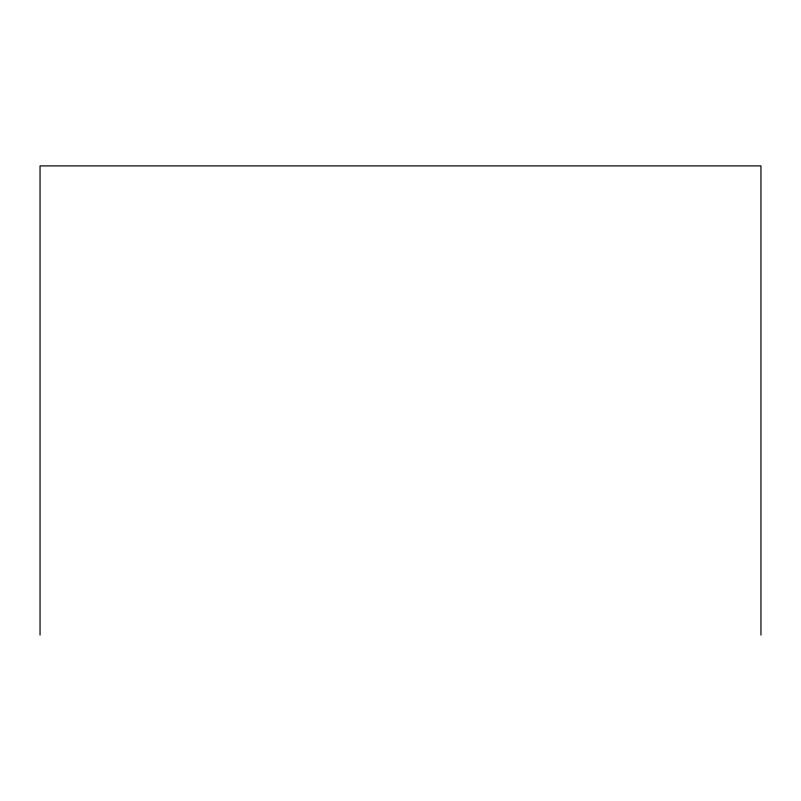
<?xml version="1.0" encoding="UTF-8"?>
<svg xmlns="http://www.w3.org/2000/svg" width="801" height="801" viewBox="0 0 801 801"><rect width="100%" height="100%" fill="white"/><g stroke="black" fill="none" stroke-linecap="round" stroke-linejoin="round"><path stroke-width="1.2" d="M760.95 635.103L760.95 165.897L40.05 165.897L40.05 635.103"/></g></svg>
